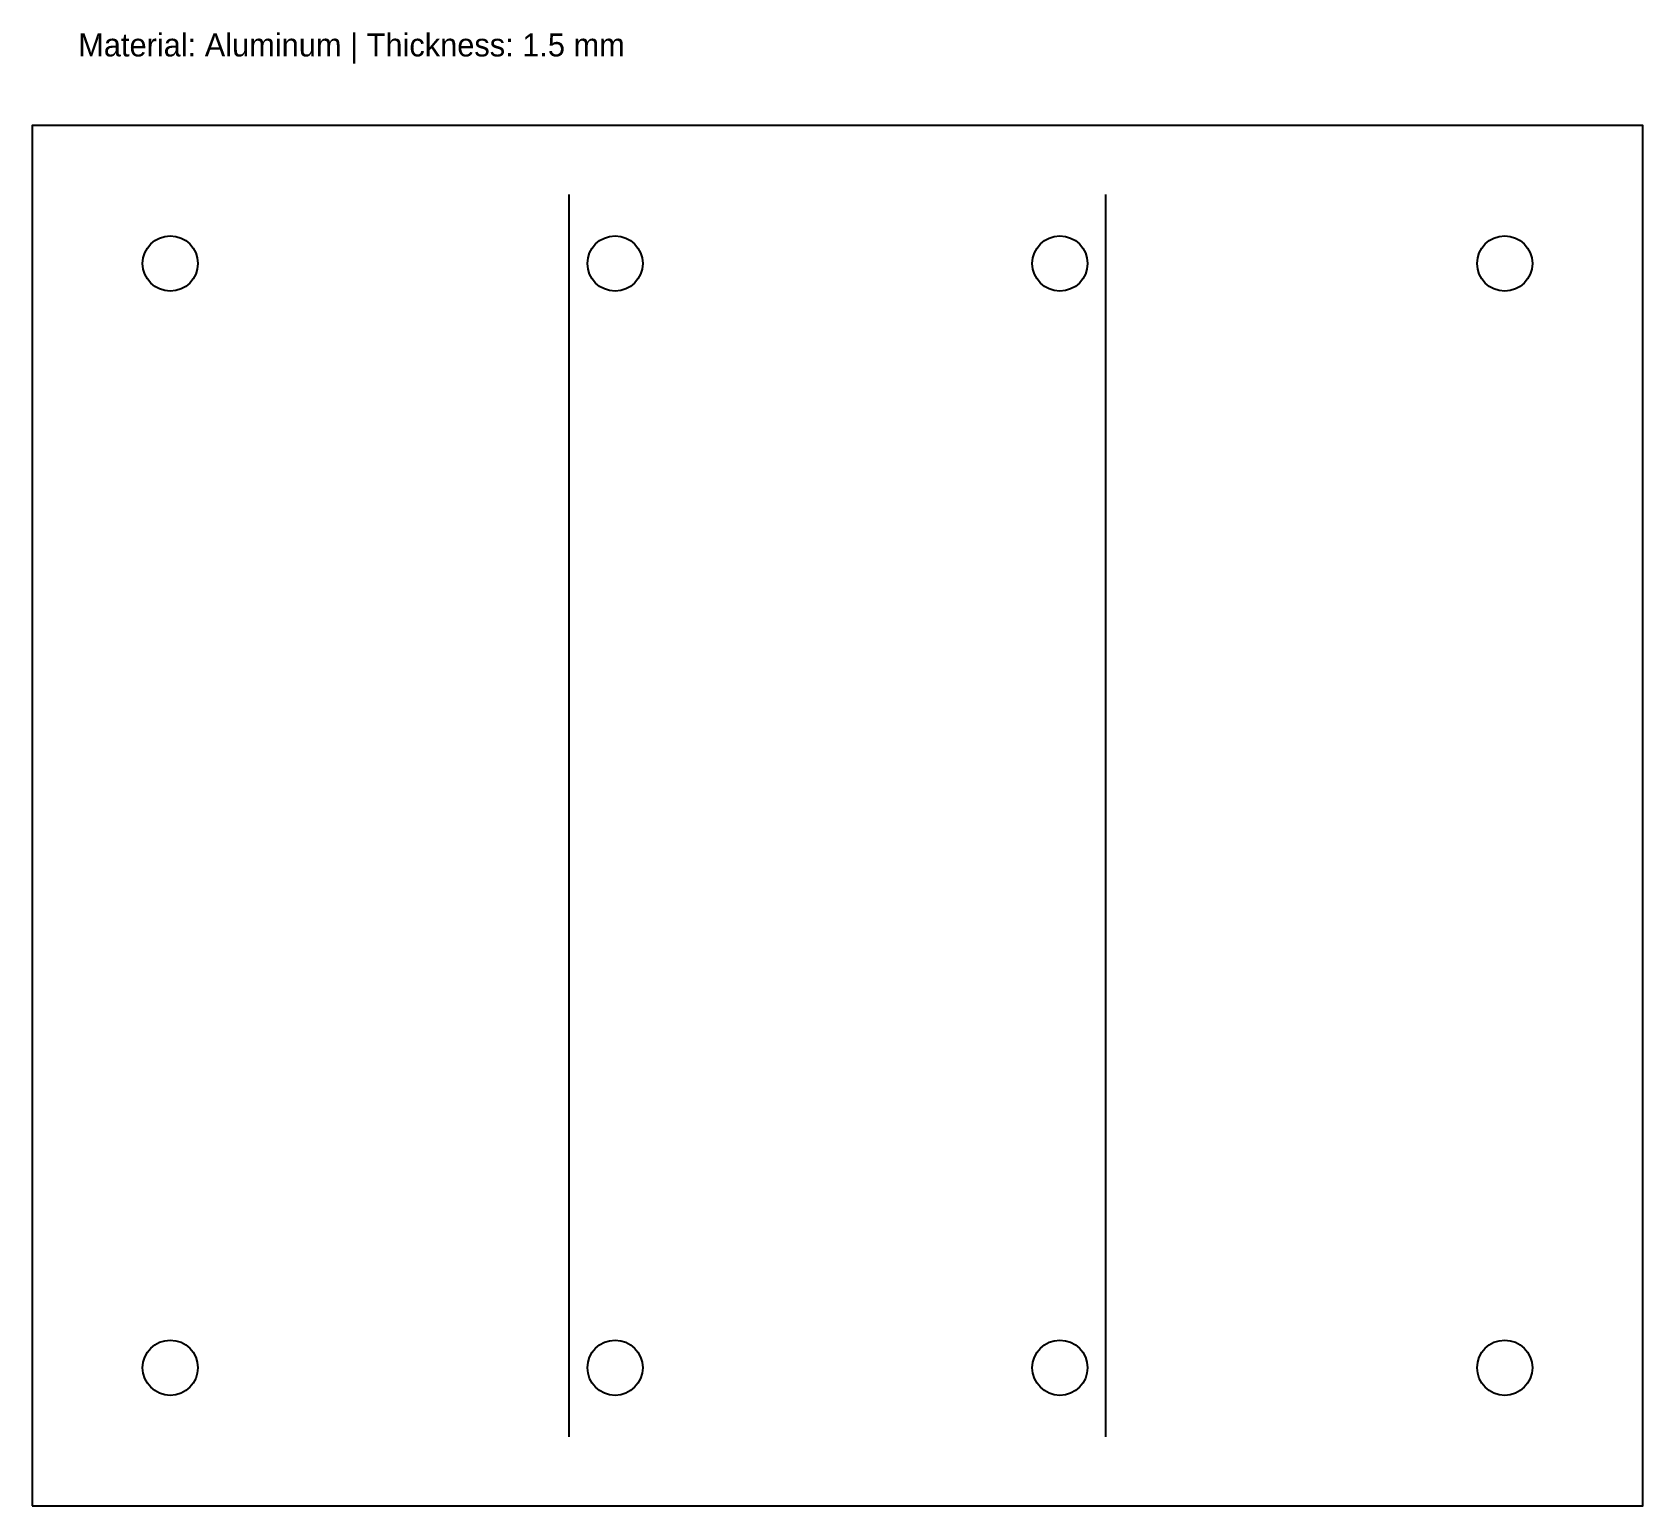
# Model space of a CAD drawing. Header units: metres. Extents: x 0 to 350, y 0 to 320.
import ezdxf

# ---------------------------------------------------------------- set-up
doc = ezdxf.new("R2010")
doc.units = ezdxf.units.M

msp = doc.modelspace()

# ---------------------------------------------------------------- linework, layer by layer
at = {"layer": 'BEND'}
for p, q in [((116.67, 15), (116.67, 285)), ((233.33, 15), (233.33, 285))]:
    msp.add_line(p, q, dxfattribs=at)
at = {"layer": 'CUT'}
msp.add_lwpolyline([(0, 0), (350, 0), (350, 300), (0, 300)], close=True, dxfattribs=at)
at = {"layer": 'HOLES'}
for centre in [(30, 270), (126.67, 270), (223.33, 270), (320, 270), (30, 30), (126.67, 30), (223.33, 30), (320, 30)]:
    msp.add_circle(centre, 6, dxfattribs=at)

# ---------------------------------------------------------------- texts
at = {"layer": 'NOTES'}
msp.add_text('Material: Aluminum | Thickness: 1.5 mm', height=5, dxfattribs=at).set_placement((10, 315))

doc.saveas('drawing.dxf')
